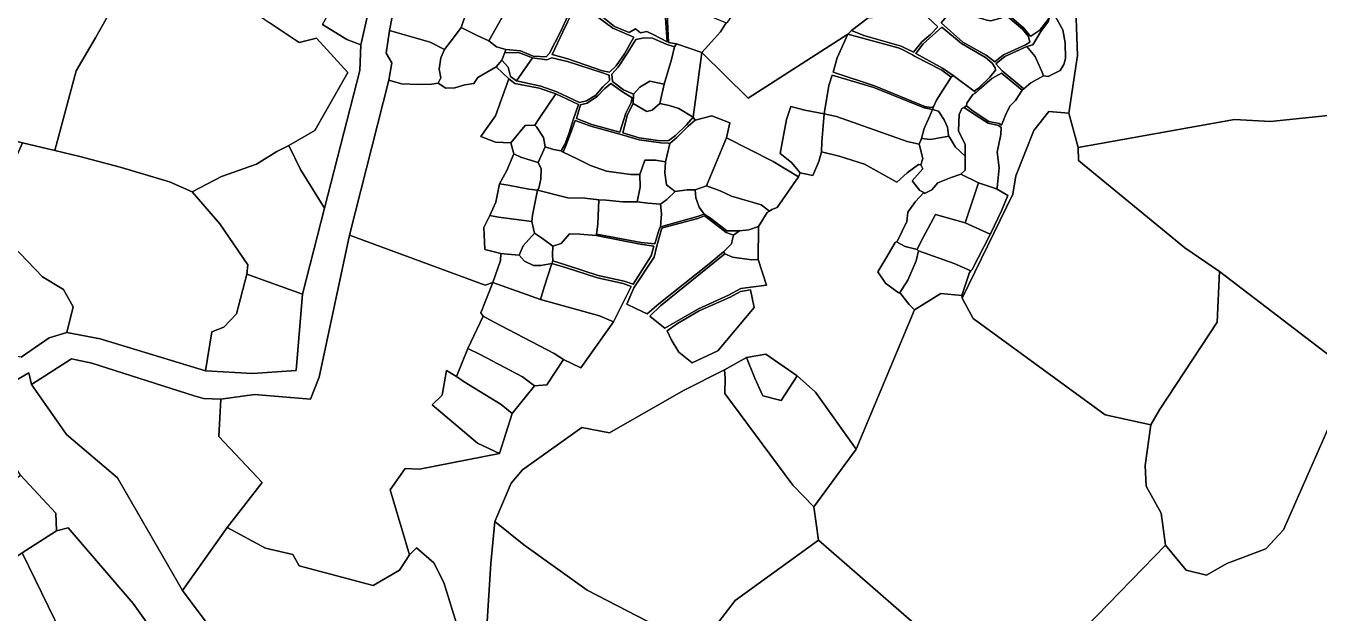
# Model space of a CAD drawing. Extents: x 542555 to 550520, y 1840485 to 1846995.
# Drawn here: x 547558.7 to 548005.7, y 1841483.7 to 1841686.8 of the extents above; entities that cross this region are included whole.
import ezdxf

# ---------------------------------------------------------------- set-up
doc = ezdxf.new("R2010")
doc.units = 0
doc.layers.add('Level 30', color=7, linetype='Continuous')

msp = doc.modelspace()

# ---------------------------------------------------------------- linework, layer by layer
at = {"layer": 'Level 30'}
for points in [[(548036.43, 1841658.66), (547988.9, 1841653.66), (547976.49, 1841654.33), (547922.39, 1841644.75), (547919.16, 1841656.52), (547922.21, 1841676.53), (547920.53, 1841721.32), (547924.92, 1841725.52), (547947.83, 1841746.91), (547952.11, 1841754.46), (547957.14, 1841752.97), (548014.48, 1841753.9)], [(547920.53, 1841721.32), (547922.21, 1841676.53), (547919.16, 1841656.52), (547912.23, 1841657.14), (547907.12, 1841650.63), (547900.83, 1841634.86), (547899.85, 1841628.52), (547882.36, 1841592.57), (547882.24, 1841593.57), (547884.8, 1841601.53), (547885.28, 1841602.02), (547885.75, 1841602.5), (547891.87, 1841614.42), (547892.04, 1841614.78), (547892.2, 1841615.14), (547895.89, 1841622.79), (547898.05, 1841628.05), (547894.17, 1841630.4), (547894.35, 1841630.76), (547895.05, 1841637.68), (547894.43, 1841643.12), (547895.7, 1841649.25), (547895.8, 1841651.6), (547894.81, 1841652.36), (547891.33, 1841653.15), (547885.86, 1841656.61), (547883.04, 1841658.55), (547883.77, 1841659.08), (547886.14, 1841657.26), (547891.49, 1841653.73), (547895.06, 1841653.03), (547895.95, 1841652.39), (547897.24, 1841655.82), (547898.8, 1841658.95), (547900.78, 1841660.94), (547903.05, 1841664.57), (547903.6, 1841664.93), (547906, 1841667.01), (547910.47, 1841669.42), (547912.02, 1841669.19), (547916.22, 1841671.28), (547917.4, 1841673.37), (547918, 1841675.45), (547917.87, 1841680.85), (547917.12, 1841685.34), (547914.6, 1841689.89)], [(547557.11, 1841572.16), (547566.76, 1841578.93), (547572.82, 1841580.72), (547584.35, 1841578.54), (547620.76, 1841567.5), (547637.06, 1841566.52), (547652.13, 1841567.62), (547654.31, 1841594.04), (547661.93, 1841623.7), (547674.17, 1841671.33), (547674.46, 1841680.22), (547678.47, 1841697.89)], [(547912.17, 1841688.39), (547909.55, 1841684.8), (547906.72, 1841680.2), (547904.67, 1841679.65), (547897.04, 1841676.14), (547893.96, 1841673.61), (547896.15, 1841671.15), (547903.6, 1841664.93), (547903.05, 1841664.57), (547895.89, 1841670.41), (547892.58, 1841668.52), (547888.19, 1841664.71), (547886.99, 1841663.58), (547886.41, 1841664.17), (547887.94, 1841665.22), (547891.92, 1841669.07), (547893.79, 1841671.48), (547893.75, 1841672.29), (547892.68, 1841673.91), (547890.41, 1841675.84), (547882.07, 1841680.61), (547875.25, 1841686.33), (547868.78, 1841680.54), (547866.25, 1841677.14), (547875.53, 1841672.09), (547879.15, 1841669.6), (547878.47, 1841669.04), (547875.23, 1841671.48), (547865.85, 1841676.32), (547865.12, 1841676.76), (547861.16, 1841678.81), (547860.23, 1841679.12), (547848.35, 1841682.42), (547842.84, 1841683.91), (547844, 1841685.09), (547848.28, 1841683.39), (547861.26, 1841679.69), (547865.51, 1841677.61), (547868.32, 1841681.21), (547871.38, 1841683.79), (547873.92, 1841686.42), (547861.66, 1841697.95)], [(547686.28, 1841695.18), (547684.38, 1841685.16), (547683.26, 1841677.33), (547685.15, 1841673.95), (547684.17, 1841667.97), (547670.51, 1841614.37), (547660.06, 1841565.32), (547657.1, 1841557.66), (547637.77, 1841559.29), (547626.02, 1841557.74), (547620.04, 1841557.98), (547616.86, 1841558.85), (547581.52, 1841570.09), (547574.5, 1841571.61), (547560.68, 1841562.73), (547559.75, 1841566.8), (547546.8927, 1841559.4197)], [(547747.51, 1841691.32), (547744.28, 1841684.74), (547740.58, 1841676.83), (547746.06, 1841675.32), (547757.96, 1841671.24), (547760.43, 1841670.78), (547762.77, 1841672.98), (547765.57, 1841677.06), (547768.81, 1841682.88), (547766.41, 1841683.84), (547761.61, 1841685.9), (547750.46, 1841694.12)], [(547751.15, 1841695.29), (547762.11, 1841686.48), (547767.19, 1841684.51), (547769.35, 1841685.72), (547771.1, 1841684.3), (547773.33, 1841684.76), (547775.53, 1841683.76), (547780.4, 1841681.2), (547779.61, 1841691.13)], [(547779.61, 1841691.13), (547780.4, 1841681.2), (547775.53, 1841683.76), (547773.33, 1841684.76), (547771.1, 1841684.3), (547769.35, 1841685.72), (547767.19, 1841684.51), (547762.11, 1841686.48), (547751.15, 1841695.29)], [(547661.23, 1841687.17), (547669.59, 1841682.04), (547674.46, 1841680.22), (547674.17, 1841671.33), (547661.93, 1841623.7), (547653.57, 1841637.07), (547649.61, 1841645.35), (547658.51, 1841650.62), (547669.98, 1841670.59), (547659.16, 1841682.5), (547653.1, 1841681.04), (547643.14, 1841687.69)], [(547780.32, 1841690.78), (547780.78, 1841681.01), (547783.55, 1841680.58), (547782.83, 1841679.45), (547780.03, 1841680.41), (547775.3, 1841682.46), (547772.36, 1841682.56), (547769.49, 1841681.98), (547766.28, 1841676.82), (547763.46, 1841672.52), (547761.26, 1841670.06), (547761.42, 1841667.46), (547765.29, 1841664.64), (547768.66, 1841663.15), (547768.54, 1841659.95), (547766.67, 1841656.12), (547764.98, 1841649.77), (547770.72, 1841648.06), (547777.94, 1841646.96), (547780.95, 1841647.1), (547783.22, 1841648.81), (547787, 1841652.53), (547789.35, 1841655.13), (547790, 1841654.2), (547787.63, 1841652.12), (547783.72, 1841648.11), (547781.23, 1841646.05), (547780.71, 1841646.21), (547778.11, 1841646.29), (547770.63, 1841647.36), (547764.78, 1841649.09), (547753.91, 1841652.1), (547748.55, 1841654.06), (547746.99, 1841649.59), (547745.49, 1841645.62), (547744.43, 1841643.08), (547743.71, 1841643.51), (547745, 1841645.79), (547746.45, 1841649.81), (547747.83, 1841654.26), (547749.71, 1841659.61), (547741.85, 1841663.26), (547736.12, 1841665.16), (547727.74, 1841666.79), (547725.58, 1841668.38), (547721.24, 1841672.55), (547723.18, 1841674.93), (547725.39, 1841672.48), (547726.21, 1841669.23), (547728.28, 1841667.71), (547736.65, 1841665.92), (547742.22, 1841663.99), (547750.06, 1841660.29), (547752.48, 1841660.83), (547755.67, 1841662.84), (547758.11, 1841665.7), (547760.36, 1841667.83), (547760.3, 1841669.75), (547757.65, 1841670.58), (547745.94, 1841674.39), (547740.51, 1841675.67), (547738.7, 1841675.05), (547733.8, 1841675.69), (547729.35, 1841677.41), (547724.25, 1841677.56), (547724.56, 1841678.58), (547729.66, 1841678.07), (547734.04, 1841676.33), (547738.47, 1841675.99), (547739.71, 1841677.32), (547743.53, 1841684.72), (547746.08, 1841690.42)], [(547898.4, 1841690.48), (547903.58, 1841685.9), (547905.58, 1841683.58), (547905.99, 1841683.14), (547909.1, 1841685.29), (547911.86, 1841688.89)], [(547707.48, 1841480.16), (547703.15, 1841494.3), (547699.74, 1841501.07), (547693.65, 1841506.26), (547691.32, 1841503.91), (547684.57, 1841526.35), (547689.84, 1841533.74), (547694.76, 1841533.53), (547722.4, 1841538.87), (547726.77, 1841552.69), (547734.46, 1841562.31), (547738.79, 1841562.69), (547744.55, 1841571.41), (547750.52, 1841568.52), (547761.82, 1841584.44), (547764.99, 1841590.84), (547767.88, 1841596.65), (547765.15, 1841597.64), (547756.28, 1841599.66), (547745.23, 1841603.23), (547740.5, 1841604.55), (547740.8, 1841605.52), (547745.59, 1841604.04), (547756.55, 1841600.41), (547765.49, 1841598.48), (547768.55, 1841597.4), (547774.82, 1841607.3), (547775.79, 1841610.56), (547771.01, 1841611.23), (547755.82, 1841614.23), (547755.91, 1841614.76), (547771.34, 1841611.88), (547776.05, 1841611.38), (547777.53, 1841616.52), (547778.02, 1841617.3), (547790.81, 1841620.81), (547793.13, 1841621.7), (547795.31, 1841620.29), (547800.94, 1841615.91), (547805.32, 1841615.89), (547803.26, 1841614.37), (547800.71, 1841615.32), (547795.05, 1841619.64), (547793.26, 1841621.06), (547790.91, 1841620.15), (547778.78, 1841616.93), (547778.37, 1841616.51), (547776.68, 1841610.21), (547775.8, 1841606.8), (547768.77, 1841596.18), (547766.44, 1841590.58), (547769.69, 1841588.96), (547773.38, 1841587.15), (547777.49, 1841590.65), (547794.85, 1841604.53), (547799.84, 1841608.65), (547800.31, 1841607.96), (547778.08, 1841589.99), (547774.38, 1841586.42), (547776.72, 1841584.38), (547779.58, 1841582.19), (547791.12, 1841588.9), (547801.53, 1841593.68), (547805.8, 1841595.97), (547809.29, 1841596.41), (547814.68, 1841597.05), (547811.75, 1841605.97), (547811.95, 1841617.34), (547814.85, 1841622.2), (547815.7, 1841622.72), (547816.56, 1841623.25), (547818.4, 1841623.94), (547825.69, 1841634.59), (547826.29, 1841635.97), (547830.7, 1841635.03), (547832.81, 1841639.85), (547833.72, 1841643.18), (547839.76, 1841641.76), (547848.55, 1841638.91), (547859.67, 1841632.7), (547863.25, 1841635.99), (547867.25, 1841638.83), (547868.04, 1841638.76), (547868.75, 1841637.35), (547865.03, 1841633.21), (547867.63, 1841629.81), (547869.1, 1841629.13), (547866.23, 1841626), (547863.47, 1841622.4), (547863.13, 1841619.11), (547860.01, 1841612.38), (547859.6, 1841612.12), (547859.2, 1841611.85), (547856.22, 1841606.92), (547853.15, 1841601.71), (547855.84, 1841597.83), (547860.21, 1841594.56), (547860.6, 1841594.38), (547860.98, 1841594.21), (547863.97, 1841590.44), (547865.78, 1841588.57), (547845.67, 1841540.45), (547831.65, 1841560.08), (547825.22, 1841565.75), (547814.46, 1841573.26), (547807.79, 1841572.11), (547800.15, 1841567.89), (547785.97, 1841560.68), (547760.47, 1841546.04), (547750.81, 1841547.91), (547730.35, 1841533.32), (547726.45, 1841528.7), (547720.77, 1841515.44), (547719.35, 1841500.84), (547718, 1841479.01)], [(547610.37, 1841466.6), (547595.79, 1841487.1), (547573.28, 1841513.16), (547569.28, 1841512.19), (547569, 1841518.27), (547556.85, 1841531.43), (547550.12, 1841542.1), (547545.21, 1841539.82), (547536.35, 1841548.15), (547532.84, 1841546.98), (547528.81, 1841549.04), (547546.8927, 1841559.4197), (547559.75, 1841566.8), (547560.68, 1841562.73), (547572.74, 1841545.52), (547590.31, 1841530.48), (547612.8, 1841491.55), (547622.7, 1841478.25)], [(547925.05, 1841478.93), (547952.55, 1841507.26), (547959.76, 1841498.53), (547966.75, 1841496.91), (547973.82, 1841500.83), (547987.25, 1841506), (547993.36, 1841512.54), (548017.17, 1841566.68)]]:
    msp.add_lwpolyline(points, dxfattribs=at)
for points in [[(547586.75, 1841740.06), (547597.66, 1841726.69), (547609.06, 1841711.32), (547603.03, 1841707.77), (547597.8, 1841705.19), (547593.24, 1841699.81), (547590.44, 1841696.43), (547582.75, 1841682.58), (547576.02, 1841671.16), (547568.74, 1841643.68), (547557.51, 1841646.32), (547543.69, 1841649.86), (547534.85, 1841652.22), (547524.99, 1841655.06), (547520.51, 1841657.37), (547537.66, 1841682.23), (547552.53, 1841696.76), (547562.63, 1841710.69), (547571.64, 1841722.09)], [(547658.51, 1841650.62), (547649.61, 1841645.35), (547645.39, 1841643.32), (547638.38, 1841638.95), (547626.33, 1841634.66), (547616.19, 1841629.4), (547608.34, 1841632.83), (547591.26, 1841637.88), (547577.36, 1841641.57), (547568.74, 1841643.68), (547576.02, 1841671.16), (547582.75, 1841682.58), (547590.44, 1841696.43), (547593.24, 1841699.81), (547597.8, 1841705.19), (547603.03, 1841707.77), (547609.06, 1841711.32), (547643.14, 1841687.69), (547653.1, 1841681.04), (547659.16, 1841682.5), (547669.98, 1841670.59)], [(547675.99, 1841705.55), (547678.77, 1841705.26), (547678.47, 1841697.89), (547674.46, 1841680.22), (547669.59, 1841682.04), (547661.23, 1841687.17), (547664.19, 1841692.47), (547672.49, 1841703.8)], [(547714.25, 1841697.74), (547713.34, 1841695.14), (547710.66, 1841690.54), (547709.11, 1841686.22), (547706.8, 1841683.03), (547703.38, 1841678.63), (547698.46, 1841681.11), (547687.13, 1841684.29), (547684.38, 1841685.16), (547686.28, 1841695.18), (547688.59, 1841695.84), (547690.57, 1841702.3), (547690.75, 1841704.09), (547695.6, 1841708.23), (547698.64, 1841706.87), (547711.07, 1841699.98)], [(547908.66, 1841699.11), (547908.19, 1841696.4), (547910.64, 1841693.68), (547912.94, 1841692.1), (547911.86, 1841688.89), (547909.1, 1841685.29), (547905.99, 1841683.14), (547905.58, 1841683.58), (547903.58, 1841685.9), (547898.4, 1841690.48), (547896.44, 1841690.79), (547895.05, 1841690.8), (547888.3, 1841691.12), (547884.36, 1841693.22), (547882.71, 1841694.9), (547883.63, 1841699.39), (547886.62, 1841703.49), (547889.74, 1841705.62), (547892.96, 1841706.69), (547894.18, 1841706.94), (547898.65, 1841705.72), (547903.77, 1841702.13), (547906.33, 1841700.14)], [(547792.36, 1841697.14), (547793.17, 1841693.23), (547794.16, 1841690.56), (547798.25, 1841688.87), (547800.84, 1841687.77), (547800.45, 1841687.5), (547798.73, 1841684.71), (547794.64, 1841680.04), (547792.28, 1841677.59), (547783.55, 1841680.58), (547780.78, 1841681.01), (547780.32, 1841690.78), (547782.73, 1841696.26), (547784.09, 1841700.35), (547787.43, 1841699.27)], [(547849.8, 1841689.55), (547844, 1841685.09), (547842.84, 1841683.91), (547808.38, 1841661.73), (547792.28, 1841677.59), (547794.64, 1841680.04), (547798.73, 1841684.71), (547800.45, 1841687.5), (547800.84, 1841687.77), (547801.33, 1841688.11), (547803.66, 1841691.39), (547810.04, 1841698.56), (547819.42, 1841690.28), (547829.41, 1841698.46), (547833.36, 1841700.87), (547837.13, 1841703.35), (547839.49, 1841699.28), (547848.49, 1841691.95)], [(547733.39, 1841697.75), (547742.77, 1841692.06), (547746.08, 1841690.42), (547743.53, 1841684.72), (547739.71, 1841677.32), (547738.47, 1841675.99), (547734.04, 1841676.33), (547729.66, 1841678.07), (547724.56, 1841678.58), (547721.38, 1841679.48), (547718.65, 1841681.58), (547723.22, 1841689.56), (547730.27, 1841694.38)], [(547849.8, 1841689.55), (547851.35, 1841689.69), (547857.36, 1841695.04), (547861.66, 1841697.95), (547873.92, 1841686.42), (547871.38, 1841683.79), (547868.32, 1841681.21), (547865.51, 1841677.61), (547861.26, 1841679.69), (547848.28, 1841683.39), (547844, 1841685.09)], [(547723.22, 1841689.56), (547718.65, 1841681.58), (547714.68, 1841683.43), (547709.11, 1841686.22), (547710.66, 1841690.54), (547713.34, 1841695.14), (547719.14, 1841692.2)], [(547768.81, 1841682.88), (547765.57, 1841677.06), (547762.77, 1841672.98), (547760.43, 1841670.78), (547757.96, 1841671.24), (547746.06, 1841675.32), (547740.58, 1841676.83), (547744.28, 1841684.74), (547747.51, 1841691.32), (547750.46, 1841694.12), (547761.61, 1841685.9), (547766.41, 1841683.84)], [(547904.18, 1841680.17), (547896.64, 1841676.75), (547893.56, 1841674.31), (547890.64, 1841676.62), (547882.48, 1841681.11), (547875.01, 1841687.74), (547876.89, 1841690.02), (547882.01, 1841694.15), (547883.81, 1841692.61), (547887.78, 1841689.68), (547890.78, 1841688.68), (547892.16, 1841688.47), (547895.51, 1841689.4), (547896.74, 1841690.14), (547898.07, 1841689.86), (547903.17, 1841685.57), (547905.24, 1841683.12), (547905.71, 1841681.16)], [(547896.64, 1841676.75), (547904.18, 1841680.17), (547905.71, 1841681.16), (547905.24, 1841683.12), (547903.17, 1841685.57), (547898.07, 1841689.86), (547896.74, 1841690.14), (547895.51, 1841689.4), (547892.16, 1841688.47), (547890.78, 1841688.68), (547887.78, 1841689.68), (547883.81, 1841692.61), (547882.01, 1841694.15), (547876.89, 1841690.02), (547875.01, 1841687.74), (547882.48, 1841681.11), (547890.64, 1841676.62), (547893.56, 1841674.31)], [(547912.02, 1841669.19), (547910.47, 1841669.42), (547909.85, 1841670.96), (547907.56, 1841676.15), (547904.67, 1841679.65), (547906.72, 1841680.2), (547909.55, 1841684.8), (547912.17, 1841688.39), (547913.35, 1841691.66), (547914.6, 1841689.89), (547917.12, 1841685.34), (547917.87, 1841680.85), (547918, 1841675.45), (547917.4, 1841673.37), (547916.22, 1841671.28)], [(547684.38, 1841685.16), (547687.13, 1841684.29), (547698.46, 1841681.11), (547703.38, 1841678.63), (547702.06, 1841675.73), (547701.5, 1841671.78), (547702.16, 1841668.74), (547701.14, 1841666.97), (547698.85, 1841666.57), (547694.45, 1841666.49), (547688.54, 1841666.75), (547684.17, 1841667.97), (547685.15, 1841673.95), (547683.26, 1841677.33)], [(547718.65, 1841681.58), (547721.38, 1841679.48), (547724.56, 1841678.58), (547724.25, 1841677.56), (547723.18, 1841674.93), (547721.24, 1841672.55), (547714.87, 1841668.91), (547713.55, 1841666.77), (547710.38, 1841666.33), (547706.97, 1841665.36), (547703.79, 1841665.25), (547701.14, 1841666.97), (547702.16, 1841668.74), (547701.5, 1841671.78), (547702.06, 1841675.73), (547703.38, 1841678.63), (547706.8, 1841683.03), (547709.11, 1841686.22), (547714.68, 1841683.43)], [(547781.81, 1841675.12), (547779.27, 1841666.62), (547774.3, 1841667.66), (547770.93, 1841665.59), (547768.66, 1841663.15), (547765.29, 1841664.64), (547761.42, 1841667.46), (547761.26, 1841670.06), (547763.46, 1841672.52), (547766.28, 1841676.82), (547769.49, 1841681.98), (547772.36, 1841682.56), (547775.3, 1841682.46), (547780.03, 1841680.41), (547782.83, 1841679.45)], [(547872.39, 1841658.71), (547872, 1841657.8), (547869.2, 1841658.45), (547851.8, 1841665.41), (547837.37, 1841669.65), (547836.27, 1841666.17), (547834.57, 1841656.36), (547827.94, 1841657.6), (547823.11, 1841658.82), (547821.57, 1841654.43), (547819.41, 1841642.66), (547823.34, 1841639.55), (547826.29, 1841635.97), (547825.69, 1841634.59), (547817.01, 1841639.85), (547800.89, 1841648), (547801.99, 1841653.28), (547795.82, 1841655.59), (547790, 1841654.2), (547789.35, 1841655.13), (547792.28, 1841677.59), (547808.38, 1841661.73), (547842.84, 1841683.91), (547839.12, 1841675.67), (547837.77, 1841670.71), (547852, 1841666), (547869.41, 1841658.9), (547871.43, 1841658.49)], [(547873.49, 1841661.03), (547872.39, 1841658.71), (547871.43, 1841658.49), (547869.41, 1841658.9), (547852, 1841666), (547837.77, 1841670.71), (547839.12, 1841675.67), (547842.84, 1841683.91), (547848.35, 1841682.42), (547860.23, 1841679.12), (547861.16, 1841678.81), (547865.12, 1841676.76), (547865.85, 1841676.32), (547875.23, 1841671.48), (547878.47, 1841669.04)], [(547893.79, 1841671.48), (547891.92, 1841669.07), (547887.94, 1841665.22), (547886.41, 1841664.17), (547879.15, 1841669.6), (547875.53, 1841672.09), (547866.25, 1841677.14), (547868.78, 1841680.54), (547875.25, 1841686.33), (547882.07, 1841680.61), (547890.41, 1841675.84), (547892.68, 1841673.91), (547893.75, 1841672.29)], [(547733.8, 1841675.69), (547728.28, 1841667.71), (547726.21, 1841669.23), (547725.39, 1841672.48), (547723.18, 1841674.93), (547724.25, 1841677.56), (547729.35, 1841677.41)], [(547783.55, 1841680.58), (547792.28, 1841677.59), (547789.35, 1841655.13), (547784.38, 1841658.16), (547781.05, 1841659.25), (547777.78, 1841659.88), (547779.27, 1841666.62), (547781.81, 1841675.12), (547782.83, 1841679.45)], [(547906, 1841667.01), (547903.6, 1841664.93), (547896.15, 1841671.15), (547893.96, 1841673.61), (547897.04, 1841676.14), (547904.67, 1841679.65), (547907.56, 1841676.15), (547909.85, 1841670.96), (547910.47, 1841669.42)], [(547760.3, 1841669.75), (547760.36, 1841667.83), (547758.11, 1841665.7), (547755.67, 1841662.84), (547752.48, 1841660.83), (547750.06, 1841660.29), (547742.22, 1841663.99), (547736.65, 1841665.92), (547728.28, 1841667.71), (547733.8, 1841675.69), (547738.7, 1841675.05), (547740.51, 1841675.67), (547745.94, 1841674.39), (547757.65, 1841670.58)], [(547724.91, 1841636.78), (547722.43, 1841632.11), (547721.08, 1841625.79), (547719.01, 1841621.22), (547716.95, 1841617.04), (547717.31, 1841609.41), (547722.83, 1841608.08), (547722.76, 1841605.64), (547720.14, 1841598.02), (547717.41, 1841597.13), (547670.51, 1841614.37), (547684.17, 1841667.97), (547688.54, 1841666.75), (547694.45, 1841666.49), (547698.85, 1841666.57), (547701.14, 1841666.97), (547703.79, 1841665.25), (547706.97, 1841665.36), (547710.38, 1841666.33), (547713.55, 1841666.77), (547714.87, 1841668.91), (547721.24, 1841672.55), (547725.58, 1841668.38), (547721.01, 1841655.68), (547715.98, 1841648.5), (547721.04, 1841646.55), (547726.32, 1841646.26), (547727.4, 1841642.47)], [(547834.57, 1841656.36), (547836.27, 1841666.17), (547837.37, 1841669.65), (547851.8, 1841665.41), (547869.2, 1841658.45), (547872, 1841657.8), (547871.14, 1841655.68), (547869.22, 1841651.32), (547868.28, 1841647.79), (547867.49, 1841645.83), (547863.27, 1841646.76), (547838.91, 1841655.38)], [(547883.89, 1841660.04), (547883.77, 1841659.08), (547883.04, 1841658.55), (547882.18, 1841658.19), (547881.28, 1841656.1), (547881.01, 1841650.51), (547883.29, 1841645.75), (547883.3, 1841641.7), (547879.98, 1841644.76), (547877.88, 1841648.24), (547877.74, 1841648.62), (547877.61, 1841648.99), (547877.27, 1841651.74), (547876.12, 1841654.25), (547874.17, 1841657.27), (547872, 1841657.8), (547872.39, 1841658.71), (547873.49, 1841661.03), (547878.47, 1841669.04), (547879.15, 1841669.6), (547886.41, 1841664.17), (547886.99, 1841663.58), (547886.02, 1841663.06)], [(547886.14, 1841657.26), (547883.77, 1841659.08), (547883.89, 1841660.04), (547886.02, 1841663.06), (547886.99, 1841663.58), (547888.19, 1841664.71), (547892.58, 1841668.52), (547895.89, 1841670.41), (547903.05, 1841664.57), (547900.78, 1841660.94), (547898.8, 1841658.95), (547897.24, 1841655.82), (547895.95, 1841652.39), (547895.06, 1841653.03), (547891.49, 1841653.73)], [(547736.15, 1841654.74), (547734.66, 1841652.43), (547731.22, 1841652.27), (547726.32, 1841646.26), (547721.04, 1841646.55), (547715.98, 1841648.5), (547721.01, 1841655.68), (547725.58, 1841668.38), (547727.74, 1841666.79), (547736.12, 1841665.16), (547741.85, 1841663.26)], [(547766.02, 1841656.53), (547763.96, 1841649.97), (547754.29, 1841652.66), (547748.96, 1841654.75), (547750.43, 1841659.42), (547752.64, 1841660.01), (547756.32, 1841662.42), (547758.81, 1841665.13), (547760.88, 1841666.83), (547764.92, 1841663.96), (547768.21, 1841661.92), (547767.94, 1841660.31)], [(547763.96, 1841649.97), (547766.02, 1841656.53), (547767.94, 1841660.31), (547768.21, 1841661.92), (547764.92, 1841663.96), (547760.88, 1841666.83), (547758.81, 1841665.13), (547756.32, 1841662.42), (547752.64, 1841660.01), (547750.43, 1841659.42), (547748.96, 1841654.75), (547754.29, 1841652.66)], [(547779.27, 1841666.62), (547777.78, 1841659.88), (547775.14, 1841657.66), (547773.33, 1841657.18), (547768.54, 1841659.95), (547768.66, 1841663.15), (547770.93, 1841665.59), (547774.3, 1841667.66)], [(547557.51, 1841646.32), (547552.44, 1841634.87), (547546.14, 1841618.99), (547564.42, 1841600.04), (547571.74, 1841595.56), (547574.99, 1841589.67), (547572.82, 1841580.72), (547566.76, 1841578.93), (547557.11, 1841572.16), (547552.06, 1841573.02), (547507.85, 1841608.85), (547491.55, 1841625.91), (547506.45, 1841660.73), (547520.51, 1841657.37), (547524.99, 1841655.06), (547534.85, 1841652.22), (547543.69, 1841649.86)], [(547745, 1841645.79), (547743.71, 1841643.51), (547741.04, 1841644.02), (547738.18, 1841644.98), (547737.59, 1841648.18), (547735.23, 1841651.9), (547734.66, 1841652.43), (547736.15, 1841654.74), (547741.85, 1841663.26), (547749.71, 1841659.61), (547747.83, 1841654.26), (547746.45, 1841649.81)], [(547777.78, 1841659.88), (547781.05, 1841659.25), (547784.38, 1841658.16), (547789.35, 1841655.13), (547787, 1841652.53), (547783.22, 1841648.81), (547780.95, 1841647.1), (547777.94, 1841646.96), (547770.72, 1841648.06), (547764.98, 1841649.77), (547766.67, 1841656.12), (547768.54, 1841659.95), (547773.33, 1841657.18), (547775.14, 1841657.66)], [(547790, 1841654.2), (547795.82, 1841655.59), (547801.99, 1841653.28), (547800.89, 1841648), (547797.06, 1841638.94), (547793.99, 1841631.39), (547789.99, 1841630.09), (547787.24, 1841630.02), (547783.1, 1841629.47), (547780.17, 1841631.79), (547779.57, 1841635.92), (547779.72, 1841639.75), (547781.23, 1841646.05), (547783.72, 1841648.11), (547787.63, 1841652.12)], [(547826.29, 1841635.97), (547823.34, 1841639.55), (547819.41, 1841642.66), (547821.57, 1841654.43), (547823.11, 1841658.82), (547827.94, 1841657.6), (547834.57, 1841656.36), (547833.83, 1841646.64), (547833.72, 1841643.18), (547832.81, 1841639.85), (547830.7, 1841635.03)], [(547868.66, 1841640.94), (547868.04, 1841638.76), (547867.25, 1841638.83), (547863.25, 1841635.99), (547859.67, 1841632.7), (547848.55, 1841638.91), (547839.76, 1841641.76), (547833.72, 1841643.18), (547833.83, 1841646.64), (547834.57, 1841656.36), (547838.91, 1841655.38), (547863.27, 1841646.76), (547867.49, 1841645.83)], [(547871.36, 1841647.52), (547868.28, 1841647.79), (547869.22, 1841651.32), (547871.14, 1841655.68), (547872, 1841657.8), (547874.17, 1841657.27), (547876.12, 1841654.25), (547877.27, 1841651.74), (547877.61, 1841648.99), (547877.74, 1841648.62)], [(547894.35, 1841630.76), (547894.17, 1841630.4), (547887.92, 1841632.53), (547881.79, 1841635.52), (547883.35, 1841636.88), (547883.39, 1841638.88), (547883.3, 1841641.7), (547883.29, 1841645.75), (547881.01, 1841650.51), (547881.28, 1841656.1), (547882.18, 1841658.19), (547883.04, 1841658.55), (547885.86, 1841656.61), (547891.33, 1841653.15), (547894.81, 1841652.36), (547895.8, 1841651.6), (547895.7, 1841649.25), (547894.43, 1841643.12), (547895.05, 1841637.68)], [(547922.39, 1841644.75), (547922.5, 1841640.25), (547959.31, 1841609.98), (547971.2, 1841601.8), (547970.41, 1841584.35), (547950.54, 1841554.02), (547947.53, 1841548.79), (547931.69, 1841552.29), (547886.13, 1841585.57), (547882.36, 1841592.57), (547899.85, 1841628.52), (547900.83, 1841634.86), (547907.12, 1841650.63), (547912.23, 1841657.14), (547919.16, 1841656.52)], [(548052.19, 1841609.97), (548049.18, 1841598.72), (548045.78, 1841594.05), (548035.66, 1841582.48), (548024.79, 1841575.4), (548017.17, 1841566.68), (547971.2, 1841601.8), (547959.31, 1841609.98), (547922.5, 1841640.25), (547922.39, 1841644.75), (547976.49, 1841654.33), (547988.9, 1841653.66), (548036.43, 1841658.66), (548040.77, 1841658.41), (548047.1, 1841658.63), (548056.06, 1841646.6), (548059.75, 1841645.9), (548059.38, 1841634.19), (548059.39, 1841632.05), (548057.42, 1841626.34), (548060.2, 1841622.57), (548061.28, 1841619.73), (548059.11, 1841617.36), (548056.08, 1841614.61)], [(547738.18, 1841644.98), (547735.8, 1841639.51), (547731.99, 1841640.71), (547729.75, 1841641.38), (547727.4, 1841642.47), (547726.32, 1841646.26), (547731.22, 1841652.27), (547734.66, 1841652.43), (547735.23, 1841651.9), (547737.59, 1841648.18)], [(547781.23, 1841646.05), (547779.72, 1841639.75), (547776.36, 1841640.28), (547772.6, 1841640.33), (547770.92, 1841635.31), (547767.79, 1841635.36), (547759.43, 1841636.5), (547753.87, 1841638.44), (547749, 1841640.88), (547744.43, 1841643.08), (547745.49, 1841645.62), (547746.99, 1841649.59), (547748.55, 1841654.06), (547753.91, 1841652.1), (547764.78, 1841649.09), (547770.63, 1841647.36), (547778.11, 1841646.29), (547780.71, 1841646.21)], [(547635.38, 1841604.16), (547635.1, 1841600.86), (547631.46, 1841587.15), (547627.13, 1841582.62), (547622.93, 1841580.98), (547620.76, 1841567.5), (547584.35, 1841578.54), (547572.82, 1841580.72), (547574.99, 1841589.67), (547571.74, 1841595.56), (547564.42, 1841600.04), (547546.14, 1841618.99), (547552.44, 1841634.87), (547557.51, 1841646.32), (547568.74, 1841643.68), (547577.36, 1841641.57), (547591.26, 1841637.88), (547608.34, 1841632.83), (547616.19, 1841629.4), (547625.74, 1841618.31)], [(547816.56, 1841623.25), (547815.7, 1841622.72), (547812.85, 1841624.87), (547802.63, 1841627.93), (547798.61, 1841629.71), (547793.99, 1841631.39), (547797.06, 1841638.94), (547800.89, 1841648), (547817.01, 1841639.85), (547825.69, 1841634.59), (547818.4, 1841623.94)], [(547883.35, 1841636.88), (547881.79, 1841635.52), (547878.56, 1841634.3), (547873.86, 1841632.49), (547871.85, 1841630.11), (547869.32, 1841628.8), (547869.1, 1841629.13), (547867.63, 1841629.81), (547865.03, 1841633.21), (547868.75, 1841637.35), (547868.04, 1841638.76), (547868.66, 1841640.94), (547867.49, 1841645.83), (547868.28, 1841647.79), (547871.36, 1841647.52), (547877.74, 1841648.62), (547877.88, 1841648.24), (547879.98, 1841644.76), (547883.3, 1841641.7), (547883.39, 1841638.88)], [(547649.61, 1841645.35), (547653.57, 1841637.07), (547661.93, 1841623.7), (547654.31, 1841594.04), (547635.1, 1841600.86), (547635.38, 1841604.16), (547625.74, 1841618.31), (547616.19, 1841629.4), (547626.33, 1841634.66), (547638.38, 1841638.95), (547645.39, 1841643.32)], [(547735.98, 1841630.59), (547735.52, 1841629.91), (547732.5, 1841630.34), (547725.37, 1841631.64), (547722.43, 1841632.11), (547724.91, 1841636.78), (547727.4, 1841642.47), (547729.75, 1841641.38), (547731.99, 1841640.71), (547735.8, 1841639.51), (547736.76, 1841637.36), (547736.7, 1841633.78)], [(547770.96, 1841630.99), (547769.94, 1841625.95), (547764.87, 1841625.9), (547759.31, 1841626.53), (547756.71, 1841626.6), (547751.87, 1841627.17), (547745.98, 1841627.3), (547735.52, 1841629.91), (547735.98, 1841630.59), (547736.7, 1841633.78), (547736.76, 1841637.36), (547735.8, 1841639.51), (547738.18, 1841644.98), (547741.04, 1841644.02), (547743.71, 1841643.51), (547744.43, 1841643.08), (547749, 1841640.88), (547753.87, 1841638.44), (547759.43, 1841636.5), (547767.79, 1841635.36), (547770.92, 1841635.31)], [(547779.72, 1841639.75), (547779.57, 1841635.92), (547780.17, 1841631.79), (547783.1, 1841629.47), (547780.24, 1841626.74), (547778, 1841625.15), (547773.68, 1841625.42), (547769.94, 1841625.95), (547770.96, 1841630.99), (547770.92, 1841635.31), (547772.6, 1841640.33), (547776.36, 1841640.28)], [(547887.92, 1841632.53), (547883.29, 1841618.61), (547875.95, 1841620.73), (547873.13, 1841621.52), (547868.19, 1841612.31), (547866.71, 1841609.42), (547862.66, 1841610.43), (547859.6, 1841612.12), (547860.01, 1841612.38), (547863.13, 1841619.11), (547863.47, 1841622.4), (547866.23, 1841626), (547869.1, 1841629.13), (547869.32, 1841628.8), (547871.85, 1841630.11), (547873.86, 1841632.49), (547878.56, 1841634.3), (547881.79, 1841635.52)], [(547722.43, 1841632.11), (547725.37, 1841631.64), (547732.5, 1841630.34), (547735.52, 1841629.91), (547733.84, 1841621.29), (547733.56, 1841619.08), (547722.07, 1841620.67), (547719.01, 1841621.22), (547721.08, 1841625.79)], [(547735.52, 1841629.91), (547745.98, 1841627.3), (547751.87, 1841627.17), (547756.71, 1841626.6), (547756.36, 1841618.25), (547755.91, 1841614.76), (547755.82, 1841614.23), (547750.19, 1841614.7), (547746.62, 1841614.85), (547743.73, 1841611.56), (547740.79, 1841610.63), (547737.24, 1841613.24), (547734.44, 1841615.06), (547733.56, 1841619.08), (547733.84, 1841621.29)], [(547789.99, 1841630.09), (547790.23, 1841627.35), (547791.44, 1841624.06), (547793.13, 1841621.7), (547790.81, 1841620.81), (547778.02, 1841617.3), (547778.34, 1841621.76), (547778, 1841625.15), (547780.24, 1841626.74), (547783.1, 1841629.47), (547787.24, 1841630.02)], [(547793.99, 1841631.39), (547798.61, 1841629.71), (547802.63, 1841627.93), (547812.85, 1841624.87), (547815.7, 1841622.72), (547814.85, 1841622.2), (547811.95, 1841617.34), (547808.54, 1841616.23), (547805.32, 1841615.89), (547800.94, 1841615.91), (547795.31, 1841620.29), (547793.13, 1841621.7), (547791.44, 1841624.06), (547790.23, 1841627.35), (547789.99, 1841630.09)], [(547892.2, 1841615.14), (547892.04, 1841614.78), (547883.29, 1841618.61), (547887.92, 1841632.53), (547894.17, 1841630.4), (547898.05, 1841628.05), (547895.89, 1841622.79)], [(547778, 1841625.15), (547778.34, 1841621.76), (547778.02, 1841617.3), (547777.53, 1841616.52), (547776.05, 1841611.38), (547771.34, 1841611.88), (547755.91, 1841614.76), (547756.36, 1841618.25), (547756.71, 1841626.6), (547759.31, 1841626.53), (547764.87, 1841625.9), (547769.94, 1841625.95), (547773.68, 1841625.42)], [(547733.56, 1841619.08), (547734.44, 1841615.06), (547730.54, 1841610.76), (547729.16, 1841607.52), (547725.12, 1841607.86), (547722.83, 1841608.08), (547717.31, 1841609.41), (547716.95, 1841617.04), (547719.01, 1841621.22), (547722.07, 1841620.67)], [(547799.84, 1841608.65), (547794.85, 1841604.53), (547777.49, 1841590.65), (547773.38, 1841587.15), (547769.69, 1841588.96), (547766.44, 1841590.58), (547768.77, 1841596.18), (547775.8, 1841606.8), (547776.68, 1841610.21), (547778.37, 1841616.51), (547778.78, 1841616.93), (547790.91, 1841620.15), (547793.26, 1841621.06), (547795.05, 1841619.64), (547800.71, 1841615.32), (547803.26, 1841614.37), (547802.93, 1841613.06), (547802.62, 1841611.4)], [(547883.29, 1841618.61), (547892.04, 1841614.78), (547891.87, 1841614.42), (547885.75, 1841602.5), (547885.28, 1841602.02), (547879.58, 1841604.65), (547867.16, 1841608.99), (547866.71, 1841609.42), (547868.19, 1841612.31), (547873.13, 1841621.52), (547875.95, 1841620.73)], [(547740.8, 1841605.52), (547740.5, 1841604.55), (547736.7, 1841603.89), (547734.16, 1841603.86), (547731.03, 1841605.39), (547729.16, 1841607.52), (547730.54, 1841610.76), (547734.44, 1841615.06), (547737.24, 1841613.24), (547740.79, 1841610.63), (547740.71, 1841607.63)], [(547811.95, 1841617.34), (547811.75, 1841605.97), (547809.44, 1841605.84), (547802.94, 1841606.73), (547800.31, 1841607.96), (547799.84, 1841608.65), (547802.62, 1841611.4), (547802.93, 1841613.06), (547803.26, 1841614.37), (547805.32, 1841615.89), (547808.54, 1841616.23)], [(547684.57, 1841526.35), (547691.32, 1841503.91), (547687.86, 1841498.56), (547678.69, 1841493.29), (547653.12, 1841500.08), (547650.92, 1841503.99), (547641.56, 1841506.2), (547628.22, 1841513.31), (547640.31, 1841528.88), (547625.35, 1841544.74), (547626.02, 1841557.74), (547637.77, 1841559.29), (547657.1, 1841557.66), (547660.06, 1841565.32), (547670.51, 1841614.37), (547717.41, 1841597.13), (547720.14, 1841598.02), (547715.96, 1841587.53), (547716.8, 1841586.36), (547711.5, 1841575.16), (547707.57, 1841565.48), (547704.12, 1841567.59), (547702.62, 1841559.03), (547699.16, 1841555.7), (547714.78, 1841542.53), (547722.4, 1841538.87), (547694.76, 1841533.53), (547689.84, 1841533.74)], [(547745.59, 1841604.04), (547740.8, 1841605.52), (547740.71, 1841607.63), (547740.79, 1841610.63), (547743.73, 1841611.56), (547746.62, 1841614.85), (547750.19, 1841614.7), (547755.82, 1841614.23), (547771.01, 1841611.23), (547775.79, 1841610.56), (547774.82, 1841607.3), (547768.55, 1841597.4), (547765.49, 1841598.48), (547756.55, 1841600.41)], [(547866.71, 1841609.42), (547867.16, 1841608.99), (547866.43, 1841605.51), (547863.57, 1841598.85), (547860.6, 1841594.38), (547860.21, 1841594.56), (547855.84, 1841597.83), (547853.15, 1841601.71), (547856.22, 1841606.92), (547859.2, 1841611.85), (547859.6, 1841612.12), (547862.66, 1841610.43)], [(547737.88, 1841596.43), (547736.52, 1841592.12), (547720.14, 1841598.02), (547722.76, 1841605.64), (547722.83, 1841608.08), (547725.12, 1841607.86), (547729.16, 1841607.52), (547731.03, 1841605.39), (547734.16, 1841603.86), (547736.7, 1841603.89), (547740.5, 1841604.55)], [(547778.08, 1841589.99), (547800.31, 1841607.96), (547802.94, 1841606.73), (547809.44, 1841605.84), (547811.75, 1841605.97), (547814.68, 1841597.05), (547809.29, 1841596.41), (547805.8, 1841595.97), (547801.53, 1841593.68), (547791.12, 1841588.9), (547779.58, 1841582.19), (547776.72, 1841584.38), (547774.38, 1841586.42)], [(547884.8, 1841601.53), (547882.24, 1841593.57), (547874.93, 1841594.18), (547865.78, 1841588.57), (547863.97, 1841590.44), (547860.98, 1841594.21), (547860.6, 1841594.38), (547863.57, 1841598.85), (547866.43, 1841605.51), (547867.16, 1841608.99), (547879.58, 1841604.65), (547885.28, 1841602.02)], [(547764.99, 1841590.84), (547761.82, 1841584.44), (547756.91, 1841586.55), (547736.52, 1841592.12), (547737.88, 1841596.43), (547740.5, 1841604.55), (547745.23, 1841603.23), (547756.28, 1841599.66), (547765.15, 1841597.64), (547767.88, 1841596.65)], [(547971.2, 1841601.8), (548017.17, 1841566.68), (547993.36, 1841512.54), (547987.25, 1841506), (547973.82, 1841500.83), (547966.75, 1841496.91), (547959.76, 1841498.53), (547952.55, 1841507.26), (547951.14, 1841518.33), (547945.93, 1841527.65), (547945.57, 1841534.73), (547947.53, 1841548.79), (547950.54, 1841554.02), (547970.41, 1841584.35)], [(547635.1, 1841600.86), (547654.31, 1841594.04), (547652.13, 1841567.62), (547637.06, 1841566.52), (547620.76, 1841567.5), (547622.93, 1841580.98), (547627.13, 1841582.62), (547631.46, 1841587.15)], [(547750.52, 1841568.52), (547744.55, 1841571.41), (547741.32, 1841573.5), (547720.35, 1841584.46), (547716.8, 1841586.36), (547715.96, 1841587.53), (547720.14, 1841598.02), (547736.52, 1841592.12), (547756.91, 1841586.55), (547761.82, 1841584.44)], [(547810.38, 1841589.43), (547797.88, 1841574.39), (547789.02, 1841570.26), (547784.33, 1841574), (547781.74, 1841578.32), (547780.39, 1841581.28), (547783.92, 1841583.87), (547791.35, 1841588.23), (547802.11, 1841592.92), (547805.72, 1841594.9), (547809.17, 1841595.44)], [(547797.88, 1841574.39), (547810.38, 1841589.43), (547809.17, 1841595.44), (547805.72, 1841594.9), (547802.11, 1841592.92), (547791.35, 1841588.23), (547783.92, 1841583.87), (547780.39, 1841581.28), (547781.74, 1841578.32), (547784.33, 1841574), (547789.02, 1841570.26)], [(547952.55, 1841507.26), (547925.05, 1841478.93), (547906.89, 1841473.05), (547898.23, 1841473.84), (547890.08, 1841465.48), (547879.97, 1841467.72), (547832.66, 1841508.91), (547831.02, 1841520.43), (547845.67, 1841540.45), (547865.78, 1841588.57), (547874.93, 1841594.18), (547882.24, 1841593.57), (547882.36, 1841592.57), (547886.13, 1841585.57), (547931.69, 1841552.29), (547947.53, 1841548.79), (547945.57, 1841534.73), (547945.93, 1841527.65), (547951.14, 1841518.33)], [(547738.79, 1841562.69), (547734.46, 1841562.31), (547730.37, 1841565.46), (547715.7, 1841573.12), (547711.5, 1841575.16), (547716.8, 1841586.36), (547720.35, 1841584.46), (547741.32, 1841573.5), (547744.55, 1841571.41)], [(547734.46, 1841562.31), (547726.77, 1841552.69), (547722.98, 1841555.85), (547710.17, 1841563.64), (547707.57, 1841565.48), (547711.5, 1841575.16), (547715.7, 1841573.12), (547730.37, 1841565.46)], [(547626.02, 1841557.74), (547625.35, 1841544.74), (547640.31, 1841528.88), (547628.22, 1841513.31), (547612.8, 1841491.55), (547590.31, 1841530.48), (547572.74, 1841545.52), (547560.68, 1841562.73), (547574.5, 1841571.61), (547581.52, 1841570.09), (547616.86, 1841558.85), (547620.04, 1841557.98)], [(547845.67, 1841540.45), (547831.02, 1841520.43), (547823.83, 1841527.97), (547800.31, 1841559.64), (547800.41, 1841564.92), (547800.15, 1841567.89), (547807.79, 1841572.11), (547810.67, 1841564.94), (547813.44, 1841558.84), (547819.73, 1841557.24), (547825.22, 1841565.75), (547831.65, 1841560.08)], [(547810.67, 1841564.94), (547807.79, 1841572.11), (547814.46, 1841573.26), (547825.22, 1841565.75), (547819.73, 1841557.24), (547813.44, 1841558.84)], [(547726.77, 1841552.69), (547722.4, 1841538.87), (547714.78, 1841542.53), (547699.16, 1841555.7), (547702.62, 1841559.03), (547704.12, 1841567.59), (547707.57, 1841565.48), (547710.17, 1841563.64), (547722.98, 1841555.85)], [(547831.02, 1841520.43), (547832.66, 1841508.91), (547803.83, 1841488.14), (547793.79, 1841475.08), (547773.44, 1841480.93), (547752.64, 1841491.66), (547730.82, 1841507.39), (547720.77, 1841515.44), (547726.45, 1841528.7), (547730.35, 1841533.32), (547750.81, 1841547.91), (547760.47, 1841546.04), (547785.97, 1841560.68), (547800.15, 1841567.89), (547800.41, 1841564.92), (547800.31, 1841559.64), (547823.83, 1841527.97)], [(547569.28, 1841512.19), (547557.38, 1841504.61), (547544.04, 1841495.62), (547535.85, 1841514.92), (547556.85, 1841531.43), (547569, 1841518.27)], [(547638.57, 1841432.17), (547622.02, 1841426.59), (547607.45, 1841430.58), (547605, 1841432.21), (547609.41, 1841453.78), (547594.72, 1841457.04), (547593.25, 1841422.2), (547579.82, 1841421.63), (547570.9, 1841476.92), (547557.38, 1841504.61), (547569.28, 1841512.19), (547573.28, 1841513.16), (547595.79, 1841487.1), (547610.37, 1841466.6), (547611.19, 1841463.98), (547632.51, 1841440.24)], [(547691.32, 1841503.91), (547693.65, 1841506.26), (547699.74, 1841501.07), (547703.15, 1841494.3), (547707.48, 1841480.16), (547702.2, 1841467.27), (547704.53, 1841467.03), (547702.28, 1841460.24), (547702.39, 1841450.23), (547703.56, 1841429.26), (547706.32, 1841415.07), (547688.04, 1841419.83), (547673.17, 1841424.36), (547658.44, 1841428.34), (547644.15, 1841444.34), (547632.43, 1841461.85), (547622.7, 1841478.25), (547612.8, 1841491.55), (547628.22, 1841513.31), (547641.56, 1841506.2), (547650.92, 1841503.99), (547653.12, 1841500.08), (547678.69, 1841493.29), (547687.86, 1841498.56)], [(547719.35, 1841500.84), (547720.77, 1841515.44), (547730.82, 1841507.39), (547752.64, 1841491.66), (547773.44, 1841480.93), (547765.41, 1841465.77), (547756.76, 1841462.64), (547744.51, 1841460.93), (547726.14, 1841471.85), (547718, 1841479.01)], [(547832.66, 1841508.91), (547879.97, 1841467.72), (547869.71, 1841450.66), (547867.46, 1841446.28), (547861.45, 1841449.33), (547850.31, 1841429.99), (547841.32, 1841437.33), (547837.67, 1841456.83), (547825.27, 1841464.64), (547811.3, 1841470.12), (547793.79, 1841475.08), (547803.83, 1841488.14)], [(547570.9, 1841476.92), (547552.4, 1841469.77), (547549.74, 1841481.81), (547544.04, 1841495.62), (547557.38, 1841504.61)]]:
    msp.add_lwpolyline(points, close=True, dxfattribs=at)

doc.saveas('drawing.dxf')
